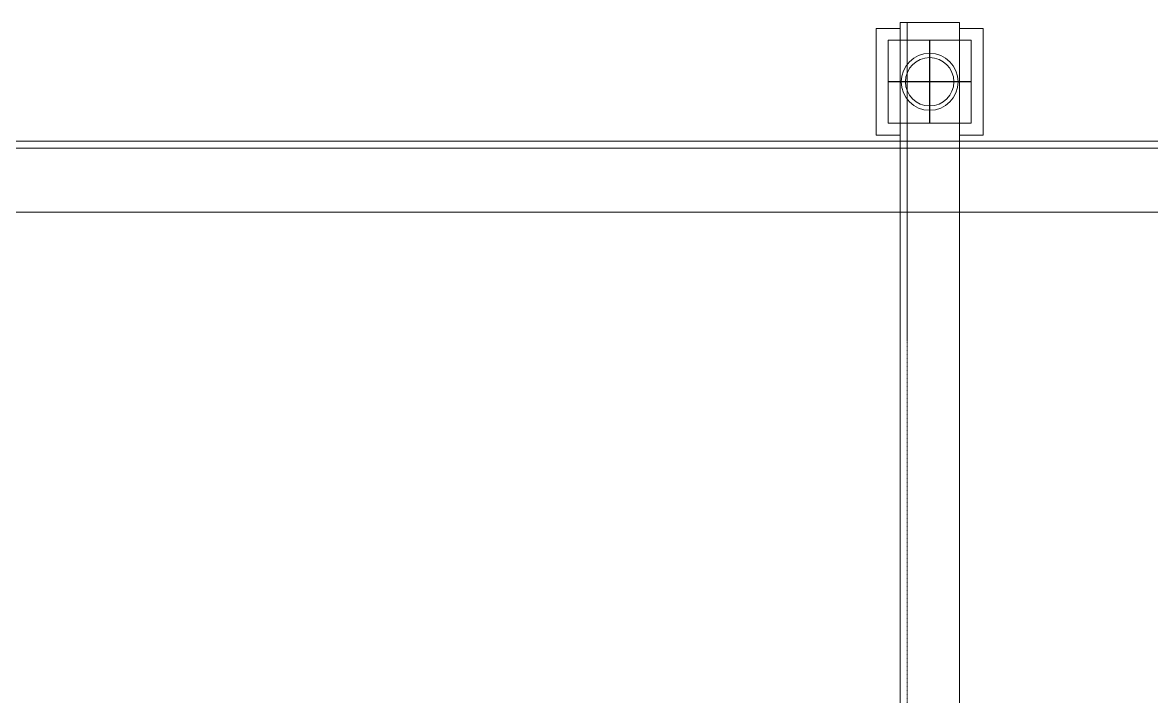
# Model space of a CAD drawing. Header units: millimetres. Extents: x -243837 to -5443, y 40 to 285140.
# Drawn here: x -142019 to -141068, y 79618 to 80187 of the extents above; entities that cross this region are included whole.
import ezdxf

# ---------------------------------------------------------------- set-up
doc = ezdxf.new("R2010")
doc.units = ezdxf.units.MM
doc.linetypes.add('HIDDEN', pattern=[0.375, 0.25, -0.125])
doc.layers.add('1', color=7, linetype='Continuous')
doc.layers.add('3', color=3, linetype='Continuous')
for name, color, linetype, lineweight in [('2', 3, 'Continuous', 20), ('DIM', 1, 'Continuous', 9), ('R-OBJECT', 2, 'Continuous', 20)]:
    doc.layers.add(name, color=color, linetype=linetype, lineweight=lineweight)

# ---------------------------------------------------------------- blocks, each defined once
blk = doc.blocks.new('A$C665F34CB')
at = {"layer": '1'}
for p, q in [((0, 35), (0, -35)), ((-35, 0), (35, 0))]:
    blk.add_line(p, q, dxfattribs=at)
at = {"layer": '2'}
blk.add_lwpolyline([(-35, 35), (35, 35), (35, -35), (-35, -35)], close=True, dxfattribs=at)
for radius in [24, 20.4]:
    blk.add_circle((0, 0), radius, dxfattribs=at)
blk = doc.blocks.new('A$C661845BB')
at = {"layer": '2', "color": 6, "lineweight": 9}
for p, q in [((10234.05, 1420, 0), (10234.05, -1805, 0)), ((-140, 1320, 0), (17566.88, 1320)), ((-140, 1314, 0), (17566.88, 1314))]:
    blk.add_line(p, q, dxfattribs=at)
at = {"layer": '2', "color": 6, "lineweight": 9, "elevation": 0}
for points in [[(10234.05, -1805), (10284.05, -1805), (10284.05, 1420), (10234.05, 1420)], [(10234.05, 1325), (10214.05, 1325), (10214.05, 1415), (10234.05, 1415)], [(10284.05, 1415), (10304.05, 1415), (10304.05, 1325), (10284.05, 1325)]]:
    blk.add_lwpolyline(points, dxfattribs=at)
at = {"layer": '2', "color": 6, "lineweight": 9}
blk.add_lwpolyline([(17566.88, 1320), (17566.88, 1260), (-140, 1260), (-140, 1320)], dxfattribs=at)
at = {"layer": '3', "color": 6, "linetype": 'HIDDEN', "lineweight": 9}
blk.add_line((10240.05, 1420, 0), (10240.05, -1805, 0), dxfattribs=at)
at = {"layer": 'DIM', "color": 6, "lineweight": 9, "rotation": 180}
blk.add_blockref('A$C665F34CB', (10259.05, 1370, 0), dxfattribs=at)

msp = doc.modelspace()

# ---------------------------------------------------------------- block references
at = {"layer": 'R-OBJECT', "ltscale": 10}
msp.add_blockref('A$C661845BB', (-151513.56, 78766.62, -235.28), dxfattribs=at)

doc.saveas('drawing.dxf')
